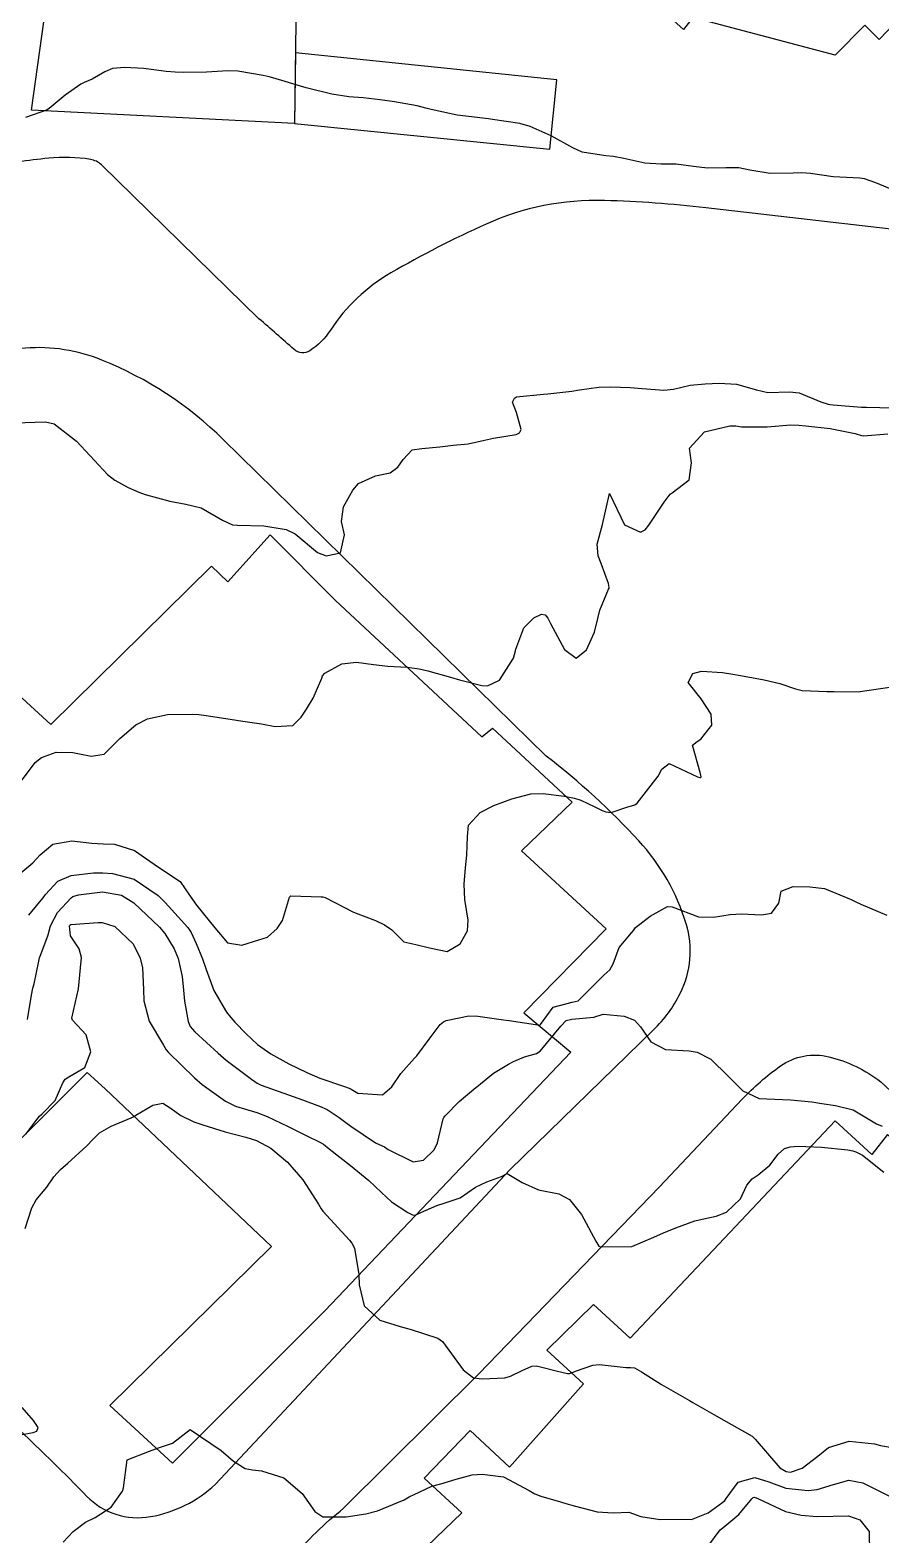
# Model space of a CAD drawing. Header units: metres. Extents: x 307586 to 320046, y 7427249 to 7434250.
# Drawn here: x 316425.4 to 316479.6, y 7432786.5 to 7432882.5 of the extents above; entities that cross this region are included whole.
import ezdxf

# ---------------------------------------------------------------- set-up
doc = ezdxf.new("R2010")
doc.units = ezdxf.units.M
doc.header["$MEASUREMENT"] = 0
for name, color, linetype in [('Curvas de Nivel 1m', 11, 'Continuous'), ('Curvas de Nivel 5m', 15, 'Continuous'), ('Edificações', 30, 'Continuous'), ('Vias Primárias', 230, 'Continuous')]:
    doc.layers.add(name, color=color, linetype=linetype)

msp = doc.modelspace()

# ---------------------------------------------------------------- linework, layer by layer
at = {"layer": 'Curvas de Nivel 1m', "flags": 128}
for points, elevation in [([(316480.548, 7432872.217), (316479.275, 7432872.743), (316478.555, 7432873.004), (316478.261, 7432873.047), (316476.557, 7432873.135), (316475.113, 7432873.346), (316474.559, 7432873.381), (316474.016, 7432873.348), (316472.558, 7432873.331), (316471.262, 7432873.542), (316470.561, 7432873.689), (316469.724, 7432873.696), (316468.561, 7432873.677), (316467.657, 7432873.784), (316466.563, 7432873.923), (316465.593, 7432873.934), (316464.564, 7432873.991), (316463.216, 7432874.284), (316462.568, 7432874.42), (316462.083, 7432874.462), (316460.57, 7432874.691), (316459.966, 7432874.976), (316458.584, 7432875.736), (316457.255, 7432876.342), (316456.596, 7432876.532), (316454.848, 7432876.787), (316454.6, 7432876.821), (316452.603, 7432877.06), (316450.948, 7432877.426), (316450.607, 7432877.512), (316450.059, 7432877.645), (316448.611, 7432877.902), (316447.689, 7432878.042), (316446.613, 7432878.166), (316445.699, 7432878.229), (316444.615, 7432878.39), (316442.986, 7432878.81), (316442.62, 7432878.912), (316442.412, 7432878.974), (316441.638, 7432879.195), (316440.851, 7432879.432), (316440.626, 7432879.5), (316440.25, 7432879.59), (316438.629, 7432879.853), (316437.986, 7432879.88), (316436.628, 7432879.806), (316435.14, 7432879.784), (316434.628, 7432879.792), (316434.065, 7432879.849), (316432.63, 7432880.03), (316431.401, 7432880.089), (316430.63, 7432880.042), (316430.147, 7432879.815), (316429.341, 7432879.343), (316428.839, 7432879.13), (316428.62, 7432879.026), (316427.631, 7432878.341), (316426.604, 7432877.479), (316426.434, 7432877.373), (316425.089, 7432876.899)], 743), ([(316424.407, 7432857.443), (316426.364, 7432857.491), (316426.924, 7432857.364), (316428.347, 7432856.259), (316429.206, 7432855.341), (316430.321, 7432854.136), (316430.777, 7432853.782), (316431.644, 7432853.31), (316432.309, 7432853.011), (316432.729, 7432852.874), (316434.3, 7432852.442), (316435.307, 7432852.256), (316436.294, 7432852.016), (316437.658, 7432851.236), (316438.28, 7432850.943), (316438.596, 7432850.91), (316440.28, 7432850.87), (316441.716, 7432850.627), (316442.275, 7432850.348), (316443.7, 7432849.166), (316444.261, 7432848.96), (316445.164, 7432849.146), (316445.424, 7432850.292), (316445.225, 7432851.146), (316445.362, 7432852.079), (316445.947, 7432853.135), (316446.317, 7432853.563), (316447.392, 7432854.05), (316448.324, 7432854.25), (316448.815, 7432854.618), (316449.154, 7432855.102), (316449.732, 7432855.706), (316450.343, 7432855.791), (316451.509, 7432855.909), (316452.347, 7432856.019), (316453.301, 7432856.099), (316454.352, 7432856.337), (316454.917, 7432856.469), (316456.358, 7432856.696), (316456.577, 7432856.79), (316456.68, 7432857.007), (316456.374, 7432858.091), (316456.119, 7432858.752), (316456.257, 7432859.012), (316456.384, 7432859.088), (316458.113, 7432859.266), (316458.387, 7432859.29), (316459.91, 7432859.455), (316460.391, 7432859.532), (316461.626, 7432859.72), (316462.395, 7432859.736), (316463.628, 7432859.694), (316464.394, 7432859.635), (316465.772, 7432859.52), (316466.393, 7432859.586), (316467.445, 7432859.832), (316468.399, 7432859.921), (316469.291, 7432859.969), (316470.399, 7432859.911), (316471.676, 7432859.548), (316472.391, 7432859.38), (316473.79, 7432859.408), (316474.391, 7432859.346), (316475.773, 7432858.779), (316476.237, 7432858.628), (316476.381, 7432858.602), (316476.571, 7432858.578), (316478.38, 7432858.446), (316478.689, 7432858.437), (316480.38, 7432858.392)], 743), ([(316424.075, 7432833.608), (316425.415, 7432835.38), (316425.706, 7432835.768), (316426.104, 7432836.102), (316427.043, 7432836.427), (316428.109, 7432836.421), (316429.27, 7432836.174), (316430.107, 7432836.301), (316430.625, 7432836.813), (316431.097, 7432837.315), (316432.132, 7432838.178), (316432.873, 7432838.555), (316434.139, 7432838.843), (316435.75, 7432838.866), (316436.139, 7432838.837), (316436.6, 7432838.784), (316438.136, 7432838.546), (316438.935, 7432838.422), (316440.133, 7432838.247), (316441.008, 7432838.073), (316442.133, 7432838.143), (316442.653, 7432838.659), (316442.994, 7432839.171), (316443.435, 7432839.882), (316443.977, 7432841.162), (316444.024, 7432841.302), (316444.168, 7432841.469), (316445.25, 7432842.07), (316446.179, 7432842.17), (316447.271, 7432842.024), (316448.175, 7432841.92), (316449.425, 7432841.853), (316450.18, 7432841.75), (316450.724, 7432841.628), (316452.174, 7432841.211), (316452.742, 7432841.054), (316454.168, 7432840.694), (316454.537, 7432840.665), (316455.296, 7432841.023), (316456.187, 7432842.421), (316456.314, 7432842.887), (316456.34, 7432843.009), (316456.848, 7432844.362), (316457.495, 7432844.997), (316457.983, 7432845.226), (316458.216, 7432845.183), (316458.376, 7432844.988), (316458.559, 7432844.637), (316459.442, 7432842.978), (316460.187, 7432842.421), (316460.849, 7432842.96), (316461.346, 7432844.095), (316461.573, 7432844.95), (316461.686, 7432845.483), (316462.241, 7432846.822), (316462.284, 7432846.898), (316462.297, 7432846.939), (316462.245, 7432847.189), (316461.784, 7432848.473), (316461.589, 7432848.95), (316461.533, 7432849.692), (316461.865, 7432850.946), (316462.313, 7432852.94), (316463.271, 7432850.93), (316464.286, 7432850.464), (316464.592, 7432850.611), (316464.809, 7432850.912), (316465.784, 7432852.374), (316466.17, 7432852.892), (316466.314, 7432852.982), (316467.393, 7432853.808), (316467.531, 7432854.878), (316467.401, 7432855.826), (316468.363, 7432856.87), (316469.976, 7432857.244), (316470.367, 7432857.236), (316470.714, 7432857.192), (316472.367, 7432857.19), (316473.869, 7432857.304), (316474.368, 7432857.293), (316474.821, 7432857.247), (316476.366, 7432857.07), (316477.975, 7432856.754), (316478.361, 7432856.635), (316478.494, 7432856.616), (316480.045, 7432856.733)], 744), ([(316425.315, 7432826.048), (316425.995, 7432826.863), (316426.22, 7432827.148), (316426.37, 7432827.366), (316427.154, 7432828.217), (316428.015, 7432828.566), (316429.422, 7432828.734), (316430.017, 7432828.741), (316430.632, 7432828.698), (316432.013, 7432828.33), (316433.549, 7432827.285), (316433.996, 7432826.847), (316435.441, 7432825.258), (316435.654, 7432824.939), (316435.963, 7432824.242), (316436.375, 7432823.246), (316436.611, 7432822.575), (316437.106, 7432821.238), (316437.909, 7432819.847), (316438.184, 7432819.505), (316438.438, 7432819.222), (316439.148, 7432818.464), (316439.889, 7432817.794), (316440.727, 7432817.192), (316441.874, 7432816.564), (316443.033, 7432816), (316443.86, 7432815.643), (316445.361, 7432815.137), (316445.73, 7432815.01), (316445.851, 7432814.944), (316446.28, 7432814.694), (316447.848, 7432814.575), (316448.434, 7432815.101), (316449.009, 7432815.949), (316449.88, 7432816.911), (316449.965, 7432816.996), (316450.039, 7432817.078), (316450.824, 7432818.141), (316451.525, 7432819.064), (316451.723, 7432819.245), (316451.907, 7432819.325), (316453.345, 7432819.612), (316453.911, 7432819.598), (316455.548, 7432819.376), (316455.908, 7432819.325), (316457.863, 7432819.031), (316457.904, 7432819.067), (316458.727, 7432820.172), (316459.926, 7432820.491), (316460.314, 7432820.578), (316460.703, 7432820.958), (316461.946, 7432822.219), (316462.342, 7432822.544), (316462.54, 7432822.934), (316462.92, 7432823.974), (316463.712, 7432824.923), (316463.833, 7432825.064), (316463.978, 7432825.249), (316464.908, 7432825.987), (316465.998, 7432826.589), (316466.304, 7432826.581), (316467.989, 7432825.924), (316468.932, 7432825.917), (316469.991, 7432826.082), (316470.714, 7432826.117), (316471.991, 7432826.056), (316472.638, 7432826.169), (316473.109, 7432826.809), (316473.248, 7432827.57), (316474.014, 7432827.866), (316475.086, 7432827.856), (316476.013, 7432827.732), (316477.712, 7432827.047), (316478.004, 7432826.896), (316478.318, 7432826.747), (316479.992, 7432826.033)], 746), ([(316425.223, 7432819.38), (316425.486, 7432820.943), (316425.568, 7432821.375), (316425.639, 7432821.662), (316425.949, 7432823.115), (316425.991, 7432823.331), (316426.003, 7432823.369), (316426.538, 7432824.793), (316426.696, 7432825.363), (316427.124, 7432826.221), (316428, 7432827.153), (316428.118, 7432827.231), (316428.465, 7432827.343), (316430.005, 7432827.535), (316431.205, 7432827.308), (316431.996, 7432826.833), (316433.624, 7432825.283), (316433.969, 7432824.861), (316434.576, 7432823.887), (316434.826, 7432823.267), (316435.069, 7432822.13), (316435.155, 7432821.262), (316435.217, 7432820.562), (316435.452, 7432819.257), (316435.59, 7432818.944), (316435.896, 7432818.594), (316437.363, 7432817.235), (316437.876, 7432816.8), (316439.488, 7432815.576), (316439.855, 7432815.325), (316440.109, 7432815.197), (316441.847, 7432814.579), (316442.752, 7432814.263), (316443.84, 7432813.865), (316444.326, 7432813.641), (316445.082, 7432813.141), (316445.511, 7432812.816), (316445.828, 7432812.59), (316447.406, 7432811.525), (316447.815, 7432811.321), (316447.969, 7432811.262), (316448.212, 7432811.104), (316449.801, 7432810.306), (316450.465, 7432810.412), (316451.132, 7432811.067), (316451.352, 7432811.531), (316451.721, 7432813.061), (316451.758, 7432813.137), (316451.835, 7432813.237), (316452.741, 7432814.154), (316453.79, 7432815.041), (316453.825, 7432815.069), (316453.854, 7432815.095), (316454.929, 7432815.963), (316455.876, 7432816.542), (316456.184, 7432816.701), (316456.899, 7432817), (316457.662, 7432817.215), (316457.887, 7432817.369), (316459.207, 7432818.97), (316459.544, 7432819.33), (316459.91, 7432819.412), (316461.316, 7432819.545), (316461.915, 7432819.727), (316463.235, 7432819.605), (316463.909, 7432819.337), (316464.284, 7432818.914), (316464.942, 7432817.953), (316465.889, 7432817.478), (316467.382, 7432817.381), (316467.887, 7432817.298), (316468.773, 7432816.861), (316469.867, 7432815.773), (316470.799, 7432814.831), (316471.848, 7432814.359), (316472.332, 7432814.331), (316473.847, 7432814.255), (316475.194, 7432814.128), (316475.846, 7432814.034), (316476.713, 7432813.893), (316477.842, 7432813.631), (316479.321, 7432812.735), (316479.678, 7432812.578)], 747), ([(316425.125, 7432812.068), (316425.828, 7432813.029), (316425.977, 7432813.222), (316426.16, 7432813.367), (316426.979, 7432814.221), (316427.464, 7432815.354), (316427.624, 7432815.585), (316427.859, 7432815.735), (316428.881, 7432816.321), (316429.265, 7432817.329), (316428.97, 7432818.41), (316428.099, 7432819.347), (316428.038, 7432819.482), (316428.462, 7432821.342), (316428.61, 7432822.673), (316428.658, 7432823.339), (316428.506, 7432823.889), (316427.967, 7432824.732), (316427.899, 7432825.351), (316427.918, 7432825.407), (316427.974, 7432825.443), (316429.727, 7432825.573), (316429.977, 7432825.568), (316430.792, 7432825.312), (316431.962, 7432824.223), (316432.412, 7432823.295), (316432.547, 7432822.69), (316432.612, 7432821.293), (316432.638, 7432820.57), (316432.97, 7432819.289), (316433.888, 7432817.744), (316434.063, 7432817.456), (316434.197, 7432817.275), (316435.859, 7432815.67), (316436.356, 7432815.245), (316437.842, 7432814.178), (316438.487, 7432813.868), (316439.835, 7432813.448), (316440.501, 7432813.193), (316441.824, 7432812.555), (316443.017, 7432811.972), (316443.817, 7432811.592), (316444.089, 7432811.429), (316444.447, 7432811.15), (316445.797, 7432810.074), (316446.97, 7432809.118), (316447.775, 7432808.351), (316448.425, 7432807.756), (316449.464, 7432807.084), (316449.761, 7432806.937), (316449.925, 7432806.914), (316450.291, 7432807.075), (316451.301, 7432807.531), (316451.769, 7432807.675), (316452.803, 7432808.019), (316453.78, 7432808.699), (316454.485, 7432809.029), (316455.437, 7432809.367), (316455.791, 7432809.568), (316456.754, 7432809), (316457.778, 7432808.535), (316459.075, 7432808.27), (316459.772, 7432807.911), (316460.522, 7432806.952), (316461.44, 7432805.241), (316461.622, 7432804.941), (316461.732, 7432804.885), (316461.79, 7432804.882), (316463.733, 7432804.92), (316465.129, 7432805.512), (316465.746, 7432805.776), (316466.528, 7432806.105), (316467.758, 7432806.541), (316468.018, 7432806.607), (316469.106, 7432806.85), (316469.765, 7432807.098), (316470.659, 7432807.947), (316471.068, 7432808.827), (316471.397, 7432809.216), (316471.793, 7432809.491), (316472.525, 7432810.09), (316473.05, 7432810.808), (316473.456, 7432811.164), (316473.818, 7432811.275), (316474.328, 7432811.302), (316475.818, 7432811.248), (316477.502, 7432811.068), (316477.815, 7432811.002), (316478.009, 7432810.943), (316478.434, 7432810.741), (316479.797, 7432809.65)], 748), ([(316425.066, 7432806.057), (316425.495, 7432807.374), (316425.768, 7432807.892), (316426.446, 7432808.694), (316426.893, 7432809.359), (316427.319, 7432809.824), (316427.792, 7432810.231), (316429.003, 7432811.332), (316429.393, 7432811.743), (316429.815, 7432812.151), (316430.56, 7432812.575), (316431.83, 7432813.12), (316431.948, 7432813.182), (316432.134, 7432813.297), (316433.204, 7432813.922), (316433.841, 7432814.048), (316434.322, 7432813.757), (316435.001, 7432813.262), (316435.827, 7432812.872), (316436.395, 7432812.674), (316437.818, 7432812.232), (316439.138, 7432811.885), (316439.81, 7432811.676), (316440.725, 7432811.191), (316441.794, 7432810.281), (316442.762, 7432809.17), (316443.767, 7432807.606), (316443.928, 7432807.321), (316444.049, 7432807.156), (316445.736, 7432805.307), (316445.883, 7432805.128), (316446.051, 7432804.806), (316446.344, 7432803.124), (316446.353, 7432802.477), (316446.671, 7432801.12), (316447.68, 7432800.218), (316448.963, 7432799.801), (316449.671, 7432799.626), (316451.364, 7432799.063), (316451.661, 7432798.849), (316452.979, 7432797.047), (316453.635, 7432796.539), (316454.188, 7432796.478), (316455.636, 7432796.532), (316456.008, 7432796.636), (316456.755, 7432796.999), (316457.351, 7432797.287), (316457.646, 7432797.306), (316457.903, 7432797.244), (316458.988, 7432796.97), (316459.641, 7432796.82), (316459.781, 7432796.818), (316460.139, 7432796.955), (316461.238, 7432797.354), (316461.647, 7432797.386), (316463.383, 7432797.185), (316463.646, 7432797.191), (316463.907, 7432797.177), (316464.342, 7432796.91), (316465.631, 7432796.109), (316467.403, 7432795.085), (316467.614, 7432794.962), (316467.779, 7432794.868), (316468.958, 7432794.201), (316469.603, 7432793.829), (316471.394, 7432792.822), (316471.591, 7432792.624), (316473.169, 7432790.804), (316473.569, 7432790.557), (316473.839, 7432790.526), (316474.583, 7432790.785), (316475.581, 7432791.547), (316476.257, 7432792.093), (316477.59, 7432792.505), (316479.2, 7432792.337), (316479.588, 7432792.213), (316480.187, 7432792.114)], 749), ([(316424.178, 7432792.797), (316425.588, 7432793.041), (316425.826, 7432793.131), (316425.908, 7432793.367), (316425.597, 7432793.812), (316424.879, 7432794.654)], 749), ([(316468.58, 7432785.781), (316469.363, 7432786.842), (316469.524, 7432786.976), (316470.547, 7432787.816), (316471.383, 7432788.822), (316471.457, 7432788.908), (316471.544, 7432788.924), (316471.799, 7432788.817), (316473.535, 7432788.011), (316474.523, 7432787.775), (316475.532, 7432787.693), (316476.569, 7432787.723), (316477.533, 7432787.745), (316478.262, 7432787.471), (316478.867, 7432786.73), (316478.884, 7432785.347)], 751)]:
    msp.add_lwpolyline(points, dxfattribs=dict(at, elevation=elevation))
at = {"layer": 'Curvas de Nivel 5m', "flags": 128}
for points, elevation in [([(316424.01, 7432828.088), (316425.554, 7432829.377), (316426.028, 7432829.884), (316426.834, 7432830.563), (316428.037, 7432830.791), (316429.329, 7432830.624), (316430.036, 7432830.591), (316430.775, 7432830.573), (316432.032, 7432830.173), (316433.3, 7432829.287), (316434.018, 7432828.809), (316434.942, 7432828.196), (316435.582, 7432827.256), (316435.994, 7432826.674), (316437.157, 7432825.238), (316437.963, 7432824.277), (316438.882, 7432824.136), (316439.966, 7432824.461), (316440.514, 7432824.648), (316441.132, 7432825.188), (316441.463, 7432825.703), (316441.914, 7432827.181), (316442.004, 7432827.279), (316443.945, 7432827.219), (316444.003, 7432827.216), (316444.053, 7432827.209), (316444.201, 7432827.157), (316445.989, 7432826.235), (316447.39, 7432825.708), (316447.978, 7432825.429), (316448.439, 7432825.105), (316449.214, 7432824.346), (316449.964, 7432824.161), (316450.849, 7432823.958), (316451.96, 7432823.723), (316452.802, 7432824.214), (316453.271, 7432825.047), (316453.306, 7432825.723), (316453.087, 7432827.049), (316453.045, 7432828.017), (316453.135, 7432829.049), (316453.214, 7432829.87), (316453.253, 7432831.048), (316453.329, 7432831.779), (316454.068, 7432832.588), (316454.95, 7432833.027), (316456.077, 7432833.465), (316457.3, 7432833.778), (316458.081, 7432833.799), (316459.428, 7432833.628), (316460.078, 7432833.501), (316460.492, 7432833.379), (316461.386, 7432832.95), (316461.837, 7432832.71), (316462.07, 7432832.623), (316462.411, 7432832.595), (316463.421, 7432832.927), (316463.918, 7432833.078), (316464.075, 7432833.178), (316465.408, 7432834.9), (316465.638, 7432835.359), (316466.105, 7432835.709), (316467.92, 7432834.872), (316468.092, 7432834.821), (316468.132, 7432834.83), (316468.148, 7432834.869), (316468.097, 7432835.133), (316467.597, 7432836.875), (316467.889, 7432837.109), (316468.127, 7432837.254), (316468.836, 7432838.163), (316468.783, 7432838.864), (316468.157, 7432839.835), (316467.33, 7432840.878), (316467.611, 7432841.443), (316468.18, 7432841.605), (316469.515, 7432841.522), (316470.178, 7432841.404), (316470.649, 7432841.314), (316472.175, 7432841.045), (316473.156, 7432840.81), (316474.168, 7432840.483), (316474.583, 7432840.377), (316476.166, 7432840.312), (316476.631, 7432840.301), (316478.166, 7432840.285), (316478.562, 7432840.351), (316480.171, 7432840.586)], 745), ([(316427.503, 7432786.05), (316428.122, 7432786.733), (316428.926, 7432787.329), (316429.526, 7432787.634), (316430.552, 7432788.291), (316431.273, 7432789.303), (316431.331, 7432789.516), (316431.563, 7432791.3), (316432.988, 7432791.87), (316433.575, 7432792.065), (316434.466, 7432792.38), (316435.593, 7432793.25), (316437.573, 7432791.908), (316438.341, 7432791.218), (316439.098, 7432790.747), (316439.558, 7432790.659), (316440.137, 7432790.615), (316441.558, 7432790.153), (316442.723, 7432789.168), (316443.531, 7432788.015), (316444.039, 7432787.663), (316445.528, 7432787.681), (316446.776, 7432787.872), (316447.532, 7432788.056), (316449.218, 7432788.763), (316449.542, 7432788.939), (316449.635, 7432788.986), (316449.83, 7432789.077), (316450.988, 7432789.629), (316451.554, 7432789.78), (316452.539, 7432790.07), (316453.562, 7432790.342), (316454.205, 7432790.389), (316455.561, 7432790.214), (316457.181, 7432789.361), (316457.545, 7432789.136), (316457.942, 7432788.984), (316459.193, 7432788.619), (316459.538, 7432788.517), (316460.137, 7432788.353), (316461.534, 7432788), (316462.545, 7432787.918), (316463.533, 7432787.967), (316464.313, 7432787.69), (316465.529, 7432787.494), (316466.891, 7432787.515), (316467.529, 7432787.495), (316468.606, 7432787.926), (316469.541, 7432788.616), (316469.658, 7432788.723), (316469.744, 7432788.838), (316470.514, 7432789.875), (316471.563, 7432790.181), (316472.458, 7432789.913), (316473.553, 7432789.492), (316474.981, 7432789.349), (316475.553, 7432789.421), (316476.581, 7432789.736), (316477.562, 7432790.018), (316478.452, 7432789.844), (316479.552, 7432789.294), (316480.701, 7432788.708)], 750)]:
    msp.add_lwpolyline(points, dxfattribs=dict(at, elevation=elevation))
at = {"layer": 'Edificações'}
for points in [[(316467.031, 7432882.525), (316455.393, 7432893.033), (316461.13, 7432899.084), (316456.675, 7432904.204), (316462.335, 7432909.394), (316466.554, 7432904.402), (316468.079, 7432905.865), (316462.404, 7432912.264), (316473.393, 7432922.768), (316478.708, 7432915.802), (316469.925, 7432904.15), (316464.124, 7432897.971), (316471.874, 7432890.475), (316477.61, 7432896.63), (316480.173, 7432894.071), (316477.427, 7432891.572), (316483.163, 7432885.721), (316479.501, 7432881.881), (316478.586, 7432882.796), (316476.702, 7432880.879), (316467.63, 7432883.288), (316467.031, 7432882.525)], [(316408.2, 7432855.179), (316426.713, 7432838.204), (316436.938, 7432848.3), (316437.978, 7432847.298), (316440.69, 7432850.304), (316444.85, 7432846.111), (316454.182, 7432837.412), (316454.851, 7432837.969), (316459.921, 7432833.257), (316456.706, 7432830.139), (316462.102, 7432825.163), (316456.862, 7432819.81), (316459.84, 7432817.312), (316444.169, 7432800.81), (316434.452, 7432791.09), (316430.463, 7432794.777), (316440.768, 7432804.905), (316430.161, 7432814.973), (316429.024, 7432816.003), (316419.135, 7432806.108)]]:
    msp.add_lwpolyline(points, dxfattribs=at)
for points in [[(316442.479, 7432894.304), (316442.237, 7432876.532), (316425.472, 7432877.378), (316427.832, 7432894.304)], [(316442.237, 7432876.532), (316458.518, 7432874.897), (316458.96, 7432879.3), (316442.299, 7432881.039)]]:
    msp.add_lwpolyline(points, close=True, dxfattribs=at)
at = {"layer": 'Edificações', "elevation": 752.799}
msp.add_lwpolyline([(316488.943, 7432783.416), (316494.425, 7432789.434), (316497.396, 7432786.757), (316501.532, 7432791.237), (316487.311, 7432805.161), (316480.018, 7432812.054), (316479.028, 7432810.774), (316476.698, 7432812.927), (316463.636, 7432799.066), (316461.297, 7432801.215), (316458.325, 7432798.305), (316460.656, 7432796.152), (316455.93, 7432790.843), (316453.425, 7432793.17), (316450.505, 7432790.135), (316452.894, 7432787.924), (316446.777, 7432782.047)], dxfattribs=at)
at = {"layer": 'Vias Primárias'}
msp.add_lwpolyline([(316482.465, 7432869.534), (316468.444, 7432871.152, 0.021585), (316461.986, 7432871.616, 0.113395), (316454.451, 7432870.11, 0.025403), (316448.379, 7432866.996, 0.11731), (316444.525, 7432863.346, -0.103881), (316443.213, 7432862.036, -0.339421), (316442.209, 7432862.113, 0.005229), (316439.971, 7432864.079), (316429.932, 7432873.885, 0.155179), (316429.234, 7432874.236, 0.064581), (316426.571, 7432874.313, 0.018746), (316422.673, 7432873.773, 0.081862)], format="xyb", dxfattribs=at)
msp.add_lwpolyline([(316482.465, 7432869.534), (316468.444, 7432871.152, 0.021585), (316461.986, 7432871.616, 0.113395), (316454.451, 7432870.11, 0.025403), (316448.379, 7432866.996, 0.11731), (316444.525, 7432863.346, -0.103881), (316443.213, 7432862.036, -0.339421), (316442.209, 7432862.113, 0.005229), (316439.971, 7432864.079), (316429.932, 7432873.885, 0.155179), (316429.234, 7432874.236, 0.064581), (316426.571, 7432874.313, 0.018746), (316422.673, 7432873.773, 0.081862)], format="xyb", dxfattribs=at)
msp.add_lwpolyline([(316388.879, 7432827.952), (316403.24, 7432814.109), (316411.969, 7432805.568), (316426.222, 7432791.755, -0.007533), (316428.982, 7432788.999, 0.248817), (316433.058, 7432787.683, 0.144767), (316437.197, 7432789.75), (316455.96, 7432809.811), (316465.124, 7432818.733, 0.084107), (316466.818, 7432821.05, 0.1917), (316467.194, 7432825.497, 0.112496), (316464.181, 7432830.778, 0.043528), (316458.276, 7432836.183), (316437.701, 7432856.371, 0.098384), (316429.954, 7432861.444, 0.115106), (316425.085, 7432862.201, 0.106798), (316410.353, 7432857.844, 0.046375), (316393.451, 7432846.453, 0.144876), (316387.249, 7432837.335, 0.165889), (316387.376, 7432830.767, 0.071359)], format="xyb", close=True, dxfattribs=at)
msp.add_lwpolyline([(316388.879, 7432827.952), (316403.24, 7432814.109), (316411.969, 7432805.568), (316426.222, 7432791.755, -0.007533), (316428.982, 7432788.999, 0.248817), (316433.058, 7432787.683, 0.144767), (316437.197, 7432789.75), (316455.96, 7432809.811), (316465.124, 7432818.733, 0.084107), (316466.818, 7432821.05, 0.1917), (316467.194, 7432825.497, 0.112496), (316464.181, 7432830.778, 0.043528), (316458.276, 7432836.183), (316437.701, 7432856.371, 0.098384), (316429.954, 7432861.444, 0.115106), (316425.085, 7432862.201, 0.106798), (316410.353, 7432857.844, 0.046375), (316393.451, 7432846.453, 0.144876), (316387.249, 7432837.335, 0.165889), (316387.376, 7432830.767, 0.071359)], format="xyb", close=True, dxfattribs=at)
at = {"layer": 'Vias Primárias', "elevation": 752.151}
msp.add_lwpolyline([(316449.909, 7432768.974), (316442.383, 7432775.805, -0.233541), (316440.414, 7432780.808, -0.148494), (316442.063, 7432784.953, -0.059198), (316445.368, 7432788.216), (316453.991, 7432796.784), (316465.494, 7432808.712), (316470.763, 7432814.299, -0.049795), (316473.21, 7432816.424, -0.217533), (316476.296, 7432817.008, -0.104884), (316479.594, 7432815.414), (316491.414, 7432804.402), (316512.709, 7432783.811), (316524.361, 7432772.441)], format="xyb", dxfattribs=at)
msp.add_lwpolyline([(316449.909, 7432768.974), (316442.383, 7432775.805, -0.233541), (316440.414, 7432780.808, -0.148494), (316442.063, 7432784.953, -0.059198), (316445.368, 7432788.216), (316453.991, 7432796.784), (316465.494, 7432808.712), (316470.763, 7432814.299, -0.049795), (316473.21, 7432816.424, -0.217533), (316476.296, 7432817.008, -0.104884), (316479.594, 7432815.414), (316491.414, 7432804.402), (316512.709, 7432783.811), (316524.361, 7432772.441)], format="xyb", dxfattribs=at)

doc.saveas('drawing.dxf')
